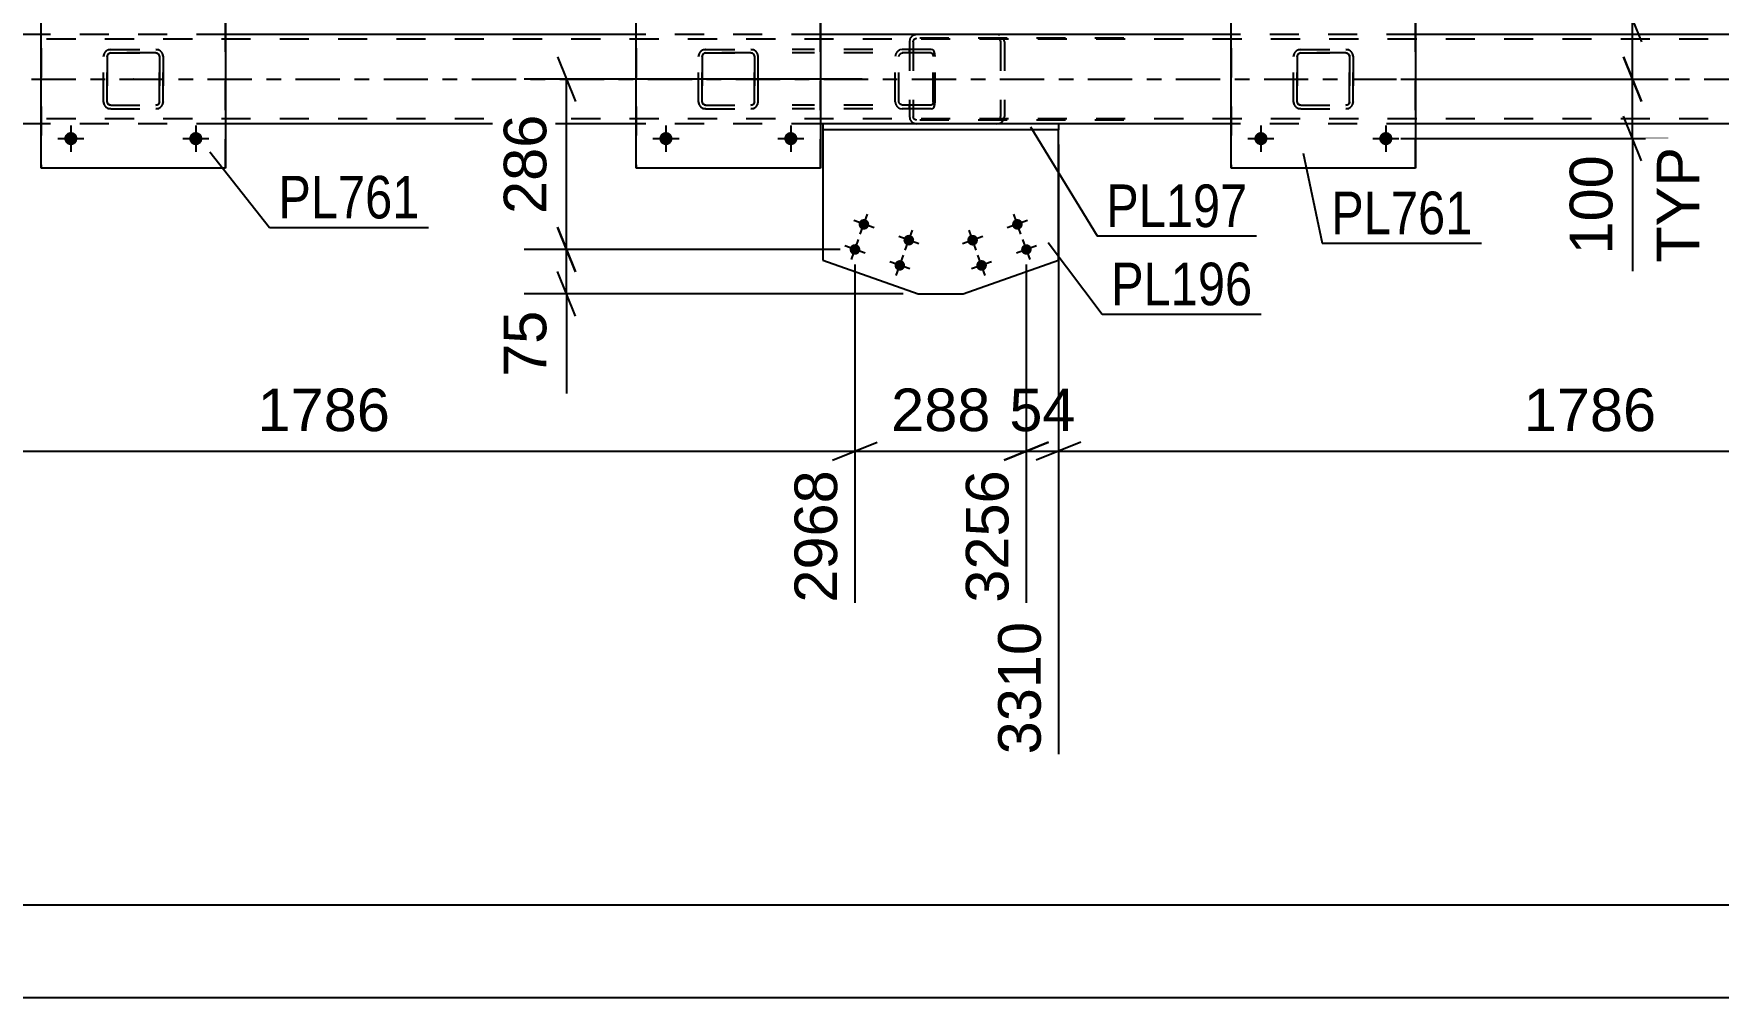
# Model space of a CAD drawing. Header units: millimetres. Extents: x -73 to 768, y -405 to 189.
# Drawn here: x 59.8 to 173, y 69.8 to 134.6 of the extents above; entities that cross this region are included whole.
import ezdxf

# ---------------------------------------------------------------- set-up
doc = ezdxf.new("R2010")
doc.units = ezdxf.units.MM
doc.linetypes.add('DXK_LINE_DOT2', pattern=[3.9198, 1.9599, -1.9599])
doc.linetypes.add('DXK_LINE_DOT3', pattern=[5.9187, 2.979, -0.9799, 0.9799, -0.9799])
doc.styles.add('Arial', font='ARIAL.TTF', dxfattribs={"height": 0.2})
doc.styles.add('Arial Narrow', font='ARIALN.TTF', dxfattribs={"height": 0.2})

# ---------------------------------------------------------------- blocks, each defined once
blk = doc.blocks.new('Part-122572935-2339 - 2108')
at = {"color": 7, "linetype": 'DXK_LINE_DOT2'}
for p, q in [((144.46, 133.09), (144.5, 133.27)), ((144.5, 133.27), (144.46, 133.09)), ((144.46, 130.05), (144.46, 133.09)), ((144.46, 133.09), (144.46, 133.09)), ((144.46, 130.05), (144.46, 133.09)), ((144.7, 133.09), (144.72, 133.18)), ((144.72, 133.18), (144.7, 133.09)), ((144.7, 130.05), (144.7, 133.09)), ((144.7, 133.09), (144.7, 133.09)), ((144.7, 133.09), (144.7, 130.05)), ((144.72, 133.18), (144.77, 133.26)), ((144.77, 133.26), (144.72, 133.18)), ((144.76, 133.53), (144.94, 133.57)), ((144.94, 133.57), (144.76, 133.53)), ((144.77, 133.26), (144.85, 133.31)), ((144.85, 133.31), (144.77, 133.26)), ((144.85, 133.31), (144.94, 133.33)), ((144.94, 133.33), (144.85, 133.31)), ((144.94, 133.57), (147.98, 133.57)), ((144.94, 133.57), (144.94, 133.57)), ((144.94, 133.57), (147.98, 133.57)), ((144.94, 133.33), (147.98, 133.33)), ((144.94, 133.33), (144.94, 133.33)), ((147.98, 133.33), (144.94, 133.33)), ((147.98, 133.57), (147.98, 133.57)), ((147.98, 133.57), (148.16, 133.53)), ((148.17, 133.53), (147.98, 133.57)), ((147.98, 133.33), (147.98, 133.33)), ((147.98, 133.33), (148.08, 133.31)), ((148.07, 133.31), (147.98, 133.33)), ((148.07, 133.31), (148.08, 133.31)), ((148.15, 133.26), (148.07, 133.31)), ((148.08, 133.31), (148.15, 133.26)), ((148.15, 133.26), (148.21, 133.18)), ((148.2, 133.18), (148.15, 133.26)), ((148.22, 133.09), (148.2, 133.18)), ((148.21, 133.18), (148.22, 133.09)), ((148.22, 130.05), (148.22, 133.09)), ((148.22, 133.09), (148.22, 133.09)), ((148.22, 133.09), (148.22, 130.05)), ((148.42, 133.27), (148.46, 133.09)), ((148.46, 133.09), (148.43, 133.27)), ((148.46, 130.05), (148.46, 133.09)), ((148.46, 133.09), (148.46, 133.09)), ((148.46, 133.09), (148.46, 130.05)), ((144.46, 130.05), (144.46, 130.05)), ((144.5, 129.86), (144.46, 130.05)), ((144.46, 130.05), (144.5, 129.86)), ((144.7, 130.05), (144.7, 130.05)), ((144.72, 129.96), (144.7, 130.05)), ((144.7, 130.05), (144.72, 129.96)), ((144.77, 129.88), (144.72, 129.96)), ((144.72, 129.96), (144.77, 129.88)), ((144.76, 129.6), (144.76, 129.6)), ((144.94, 129.57), (144.76, 129.6)), ((144.76, 129.6), (144.94, 129.57)), ((144.85, 129.83), (144.77, 129.88)), ((144.77, 129.88), (144.85, 129.83)), ((144.94, 129.81), (144.85, 129.83)), ((144.85, 129.83), (144.94, 129.81)), ((144.94, 129.81), (147.98, 129.81)), ((144.94, 129.81), (144.94, 129.81)), ((144.94, 129.81), (147.98, 129.81)), ((144.94, 129.57), (147.98, 129.57)), ((144.94, 129.57), (144.94, 129.57)), ((144.94, 129.57), (147.98, 129.57)), ((148.08, 129.83), (147.98, 129.81)), ((147.98, 129.81), (148.07, 129.83)), ((147.98, 129.81), (147.98, 129.81)), ((148.16, 129.6), (147.98, 129.57)), ((147.98, 129.57), (148.17, 129.6)), ((147.98, 129.57), (147.98, 129.57)), ((148.07, 129.83), (148.15, 129.88)), ((148.15, 129.88), (148.08, 129.83)), ((148.21, 129.96), (148.15, 129.88)), ((148.15, 129.88), (148.2, 129.96)), ((148.2, 129.96), (148.22, 130.05)), ((148.22, 130.05), (148.21, 129.96)), ((148.22, 130.05), (148.22, 130.05)), ((148.46, 130.05), (148.42, 129.86)), ((148.43, 129.86), (148.46, 130.05)), ((148.46, 130.05), (148.46, 130.05))]:
    blk.add_line(p, q, dxfattribs=at)
at = {"color": 7, "linetype": 'DXK_LINE_DOT3'}
blk.add_line((146.47, 131.57), (146.46, 131.57), dxfattribs=at)
at = {"color": 7, "linetype": 'DXK_LINE_DOT2'}
for centre, start, end in [((144.94, 133.09), 112.5, 157.5), ((144.94, 133.09), 112.5, 157.5), ((147.98, 133.09), 22.5, 67.5), ((147.98, 133.09), 22.5, 67.5), ((144.94, 130.05), 202.5, 247.5), ((144.94, 130.05), 202.5, 247.5), ((147.98, 130.05), 292.5, 337.5), ((147.98, 130.05), 292.5, 337.5)]:
    blk.add_arc(centre, 0.48, start, end, dxfattribs=at)
blk = doc.blocks.new('Part-122572935-2338 - 2108')
at = {"color": 2, "linetype": 'Continuous'}
for p, q in [((140.26, 125.57), (140.26, 137.57)), ((140.26, 137.57), (140.26, 137.57)), ((140.26, 137.57), (152.66, 137.57)), ((152.66, 137.57), (152.66, 125.57)), ((140.26, 125.57), (140.26, 125.57)), ((152.66, 125.57), (140.26, 125.57))]:
    blk.add_line(p, q, dxfattribs=at)
at = {"color": 7, "linetype": 'DXK_LINE_DOT2'}
for p, q in [((140.26, 137.57), (140.26, 125.57)), ((140.26, 137.57), (140.26, 137.57)), ((152.66, 125.57), (152.66, 137.57)), ((140.26, 125.57), (140.26, 125.57))]:
    blk.add_line(p, q, dxfattribs=at)
blk = doc.blocks.new('Part-122572935-2333 - 2108')
at = {"color": 7, "linetype": 'DXK_LINE_DOT2'}
for p, q in [((104.45, 133.09), (104.49, 133.27)), ((104.45, 133.09), (104.46, 133.09)), ((104.45, 130.05), (104.45, 133.09)), ((104.5, 133.27), (104.46, 133.09)), ((104.46, 130.05), (104.46, 133.09)), ((104.71, 133.18), (104.69, 133.09)), ((104.7, 133.09), (104.69, 133.09)), ((104.69, 133.09), (104.69, 130.05)), ((104.7, 133.09), (104.72, 133.18)), ((104.7, 130.05), (104.7, 133.09)), ((104.76, 133.26), (104.71, 133.18)), ((104.72, 133.18), (104.77, 133.26)), ((104.75, 133.53), (104.93, 133.57)), ((104.94, 133.57), (104.76, 133.53)), ((104.84, 133.31), (104.76, 133.26)), ((104.77, 133.26), (104.85, 133.31)), ((104.93, 133.33), (104.84, 133.31)), ((104.85, 133.31), (104.94, 133.33)), ((104.94, 133.57), (104.93, 133.57)), ((104.93, 133.57), (107.97, 133.57)), ((104.93, 133.33), (104.94, 133.33)), ((107.97, 133.33), (104.93, 133.33)), ((104.94, 133.57), (107.98, 133.57)), ((104.94, 133.33), (107.98, 133.33)), ((107.97, 133.57), (107.98, 133.57)), ((107.97, 133.57), (108.16, 133.53)), ((107.98, 133.33), (107.97, 133.33)), ((108.07, 133.31), (107.97, 133.33)), ((108.16, 133.53), (107.98, 133.57)), ((107.98, 133.33), (108.07, 133.31)), ((108.07, 133.31), (108.07, 133.31)), ((108.07, 133.31), (108.15, 133.26)), ((108.14, 133.26), (108.07, 133.31)), ((108.2, 133.18), (108.14, 133.26)), ((108.15, 133.26), (108.2, 133.18)), ((108.2, 133.18), (108.22, 133.09)), ((108.21, 133.09), (108.2, 133.18)), ((108.22, 133.09), (108.21, 133.09)), ((108.21, 133.09), (108.21, 130.05)), ((108.22, 130.05), (108.22, 133.09)), ((108.42, 133.27), (108.45, 133.09)), ((108.46, 133.09), (108.42, 133.27)), ((108.46, 133.09), (108.45, 133.09)), ((108.45, 133.09), (108.45, 130.05)), ((108.46, 130.05), (108.46, 133.09)), ((104.46, 130.05), (104.45, 130.05)), ((104.49, 129.86), (104.45, 130.05)), ((104.46, 130.05), (104.5, 129.86)), ((104.69, 130.05), (104.7, 130.05)), ((104.69, 130.05), (104.71, 129.96)), ((104.72, 129.96), (104.7, 130.05)), ((104.71, 129.96), (104.76, 129.88)), ((104.77, 129.88), (104.72, 129.96)), ((104.75, 129.6), (104.76, 129.6)), ((104.93, 129.57), (104.75, 129.6)), ((104.76, 129.88), (104.84, 129.83)), ((104.76, 129.6), (104.94, 129.57)), ((104.85, 129.83), (104.77, 129.88)), ((104.84, 129.83), (104.93, 129.81)), ((104.94, 129.81), (104.85, 129.83)), ((104.94, 129.81), (104.93, 129.81)), ((104.93, 129.81), (107.97, 129.81)), ((104.94, 129.57), (104.93, 129.57)), ((104.93, 129.57), (107.97, 129.57)), ((104.94, 129.81), (107.98, 129.81)), ((104.94, 129.57), (107.98, 129.57)), ((107.97, 129.81), (108.07, 129.83)), ((107.97, 129.81), (107.98, 129.81)), ((108.16, 129.6), (107.97, 129.57)), ((107.97, 129.57), (107.98, 129.57)), ((108.07, 129.83), (107.98, 129.81)), ((107.98, 129.57), (108.16, 129.6)), ((108.15, 129.88), (108.07, 129.83)), ((108.07, 129.83), (108.14, 129.88)), ((108.14, 129.88), (108.2, 129.96)), ((108.2, 129.96), (108.15, 129.88)), ((108.22, 130.05), (108.2, 129.96)), ((108.2, 129.96), (108.21, 130.05)), ((108.21, 130.05), (108.22, 130.05)), ((108.45, 130.05), (108.42, 129.86)), ((108.42, 129.86), (108.46, 130.05)), ((108.45, 130.05), (108.46, 130.05))]:
    blk.add_line(p, q, dxfattribs=at)
at = {"color": 7, "linetype": 'DXK_LINE_DOT3'}
blk.add_line((106.46, 131.57), (106.45, 131.57), dxfattribs=at)
at = {"color": 7, "linetype": 'DXK_LINE_DOT2'}
for centre, start, end in [((104.93, 133.09), 112.5, 157.5), ((104.94, 133.09), 112.5, 157.5), ((107.97, 133.09), 22.5, 67.5), ((107.98, 133.09), 22.5, 67.5), ((104.93, 130.05), 202.5, 247.5), ((104.94, 130.05), 202.5, 247.5), ((107.97, 130.05), 292.5, 337.5), ((107.98, 130.05), 292.5, 337.5)]:
    blk.add_arc(centre, 0.48, start, end, dxfattribs=at)
blk = doc.blocks.new('Part-122572935-2332 - 2108')
at = {"color": 2, "linetype": 'Continuous'}
for p, q in [((100.26, 125.57), (100.26, 137.57)), ((100.26, 137.57), (100.26, 137.57)), ((100.26, 137.57), (112.66, 137.57)), ((112.66, 137.57), (112.66, 125.57)), ((100.26, 125.57), (100.26, 125.57)), ((112.66, 125.57), (100.26, 125.57))]:
    blk.add_line(p, q, dxfattribs=at)
at = {"color": 7, "linetype": 'DXK_LINE_DOT2'}
for p, q in [((100.26, 137.57), (100.26, 125.57)), ((100.26, 137.57), (100.26, 137.57)), ((112.66, 125.57), (112.66, 137.57)), ((100.26, 125.57), (100.26, 125.57))]:
    blk.add_line(p, q, dxfattribs=at)
blk = doc.blocks.new('Bolt-122572935-2311 - 2108')
at = {"linetype": 'Continuous'}
for points in [[(125.55, 121.68, -1), (126.23, 121.92, -1)], [(122.54, 120.61, -1), (123.22, 120.86, -1)], [(126.16, 119.99, -1), (126.83, 120.23, -1)], [(123.14, 118.92, -1), (123.82, 119.16, -1)]]:
    blk.add_hatch(color=1, dxfattribs=at).paths.add_polyline_path(points)
at = {"color": 1, "linetype": 'Continuous'}
for p, q in [((126.13, 121.13), (125.65, 122.48)), ((123.12, 120.06), (122.64, 121.41)), ((126.57, 122.05), (125.21, 121.56)), ((123.56, 120.98), (122.2, 120.49)), ((127.17, 120.35), (125.82, 119.87)), ((126.74, 119.43), (126.25, 120.79)), ((124.16, 119.28), (122.8, 118.8)), ((123.72, 118.36), (123.24, 119.72))]:
    blk.add_line(p, q, dxfattribs=at)
blk = doc.blocks.new('Part-122572935-2351 - 2108')
at = {"color": 7, "linetype": 'DXK_LINE_DOT2'}
for p, q in [((650.55, 134.25), (12.26, 134.25)), ((72.65, 134.57), (60.25, 134.57)), ((112.66, 134.57), (100.26, 134.57)), ((152.66, 134.57), (140.26, 134.57)), ((650.55, 128.89), (12.26, 128.89)), ((72.65, 128.57), (60.25, 128.57)), ((112.66, 128.57), (100.26, 128.57)), ((128.66, 128.57), (112.8, 128.57)), ((152.66, 128.57), (140.26, 128.57))]:
    blk.add_line(p, q, dxfattribs=at)
at = {"color": 2, "linetype": 'Continuous'}
for p, q in [((60.25, 134.57), (32.66, 134.57)), ((100.26, 134.57), (72.65, 134.57)), ((140.26, 134.57), (112.66, 134.57)), ((180.25, 134.57), (152.66, 134.57)), ((60.25, 128.57), (43.52, 128.57)), ((100.26, 128.57), (72.65, 128.57)), ((112.8, 128.57), (112.66, 128.57)), ((140.26, 128.57), (128.66, 128.57)), ((180.25, 128.57), (152.66, 128.57))]:
    blk.add_line(p, q, dxfattribs=at)
at = {"color": 7, "linetype": 'DXK_LINE_DOT3'}
blk.add_line((12.26, 131.57), (650.55, 131.57), dxfattribs=at)
blk = doc.blocks.new('Part-122572935-2362 - 2108')
at = {"color": 2, "linetype": 'Continuous'}
for p, q in [((60.25, 125.57), (60.25, 137.57)), ((60.25, 137.57), (60.25, 137.57)), ((60.25, 137.57), (72.65, 137.57)), ((72.65, 137.57), (72.65, 125.57)), ((60.25, 125.57), (60.25, 125.57)), ((72.65, 125.57), (60.25, 125.57))]:
    blk.add_line(p, q, dxfattribs=at)
at = {"color": 7, "linetype": 'DXK_LINE_DOT2'}
for p, q in [((60.25, 137.57), (60.25, 125.57)), ((60.25, 137.57), (60.25, 137.57)), ((72.65, 125.57), (72.65, 137.57)), ((60.25, 125.57), (60.25, 125.57))]:
    blk.add_line(p, q, dxfattribs=at)
blk = doc.blocks.new('Part-122572935-2363 - 2108')
at = {"color": 7, "linetype": 'DXK_LINE_DOT2'}
for p, q in [((64.45, 133.09), (64.49, 133.27)), ((64.49, 133.27), (64.45, 133.09)), ((64.45, 130.05), (64.45, 133.09)), ((64.45, 133.09), (64.45, 133.09)), ((64.45, 130.05), (64.45, 133.09)), ((64.69, 133.09), (64.71, 133.18)), ((64.71, 133.18), (64.69, 133.09)), ((64.69, 130.05), (64.69, 133.09)), ((64.69, 133.09), (64.69, 133.09)), ((64.69, 133.09), (64.69, 130.05)), ((64.71, 133.18), (64.76, 133.26)), ((64.76, 133.26), (64.71, 133.18)), ((64.75, 133.53), (64.93, 133.57)), ((64.93, 133.57), (64.75, 133.53)), ((64.76, 133.26), (64.84, 133.31)), ((64.84, 133.31), (64.76, 133.26)), ((64.84, 133.31), (64.93, 133.33)), ((64.93, 133.33), (64.84, 133.31)), ((64.93, 133.57), (67.97, 133.57)), ((64.93, 133.57), (64.93, 133.57)), ((64.93, 133.57), (67.97, 133.57)), ((64.93, 133.33), (67.97, 133.33)), ((64.93, 133.33), (64.93, 133.33)), ((67.97, 133.33), (64.93, 133.33)), ((67.97, 133.57), (67.97, 133.57)), ((67.97, 133.57), (68.15, 133.53)), ((68.16, 133.53), (67.97, 133.57)), ((67.97, 133.33), (67.97, 133.33)), ((67.97, 133.33), (68.07, 133.31)), ((68.06, 133.31), (67.97, 133.33)), ((68.06, 133.31), (68.07, 133.31)), ((68.14, 133.26), (68.06, 133.31)), ((68.07, 133.31), (68.14, 133.26)), ((68.14, 133.26), (68.2, 133.18)), ((68.19, 133.18), (68.14, 133.26)), ((68.21, 133.09), (68.19, 133.18)), ((68.2, 133.18), (68.21, 133.09)), ((68.21, 130.05), (68.21, 133.09)), ((68.21, 133.09), (68.21, 133.09)), ((68.21, 133.09), (68.21, 130.05)), ((68.41, 133.27), (68.45, 133.09)), ((68.45, 133.09), (68.42, 133.27)), ((68.45, 130.05), (68.45, 133.09)), ((68.45, 133.09), (68.45, 133.09)), ((68.45, 133.09), (68.45, 130.05)), ((64.45, 130.05), (64.45, 130.05)), ((64.49, 129.86), (64.45, 130.05)), ((64.45, 130.05), (64.49, 129.86)), ((64.69, 130.05), (64.69, 130.05)), ((64.71, 129.96), (64.69, 130.05)), ((64.69, 130.05), (64.71, 129.96)), ((64.76, 129.88), (64.71, 129.96)), ((64.71, 129.96), (64.76, 129.88)), ((64.75, 129.6), (64.75, 129.6)), ((64.93, 129.57), (64.75, 129.6)), ((64.75, 129.6), (64.93, 129.57)), ((64.84, 129.83), (64.76, 129.88)), ((64.76, 129.88), (64.84, 129.83)), ((64.93, 129.81), (64.84, 129.83)), ((64.84, 129.83), (64.93, 129.81)), ((64.93, 129.81), (67.97, 129.81)), ((64.93, 129.81), (64.93, 129.81)), ((64.93, 129.81), (67.97, 129.81)), ((64.93, 129.57), (67.97, 129.57)), ((64.93, 129.57), (64.93, 129.57)), ((64.93, 129.57), (67.97, 129.57)), ((68.07, 129.83), (67.97, 129.81)), ((67.97, 129.81), (68.06, 129.83)), ((67.97, 129.81), (67.97, 129.81)), ((68.15, 129.6), (67.97, 129.57)), ((67.97, 129.57), (68.16, 129.6)), ((67.97, 129.57), (67.97, 129.57)), ((68.06, 129.83), (68.14, 129.88)), ((68.14, 129.88), (68.07, 129.83)), ((68.2, 129.96), (68.14, 129.88)), ((68.14, 129.88), (68.19, 129.96)), ((68.19, 129.96), (68.21, 130.05)), ((68.21, 130.05), (68.2, 129.96)), ((68.21, 130.05), (68.21, 130.05)), ((68.45, 130.05), (68.41, 129.86)), ((68.42, 129.86), (68.45, 130.05)), ((68.45, 130.05), (68.45, 130.05))]:
    blk.add_line(p, q, dxfattribs=at)
at = {"color": 7, "linetype": 'DXK_LINE_DOT3'}
blk.add_line((66.46, 131.57), (66.45, 131.57), dxfattribs=at)
at = {"color": 7, "linetype": 'DXK_LINE_DOT2'}
for centre, start, end in [((64.93, 133.09), 112.5, 157.5), ((64.93, 133.09), 112.5, 157.5), ((67.97, 133.09), 22.5, 67.5), ((67.97, 133.09), 22.5, 67.5), ((64.93, 130.05), 202.5, 247.5), ((64.93, 130.05), 202.5, 247.5), ((67.97, 130.05), 292.5, 337.5), ((67.97, 130.05), 292.5, 337.5)]:
    blk.add_arc(centre, 0.48, start, end, dxfattribs=at)
blk = doc.blocks.new('Bolt-122572935-2393 - 2108')
at = {"linetype": 'Continuous'}
for points in [[(101.82, 127.57), (101.83, 127.66), (101.86, 127.75), (101.9, 127.83), (101.96, 127.89), (102.04, 127.95), (102.12, 127.99), (102.21, 128.01), (102.3, 128.01), (102.39, 127.99), (102.48, 127.95), (102.55, 127.89), (102.61, 127.83), (102.66, 127.75), (102.69, 127.66), (102.7, 127.57), (102.69, 127.48), (102.66, 127.39), (102.61, 127.31), (102.55, 127.24), (102.48, 127.19), (102.39, 127.15), (102.3, 127.13), (102.21, 127.13), (102.12, 127.15), (102.04, 127.19), (101.96, 127.24), (101.9, 127.31), (101.86, 127.39), (101.83, 127.48)], [(110.22, 127.57), (110.23, 127.66), (110.26, 127.75), (110.3, 127.83), (110.36, 127.89), (110.44, 127.95), (110.52, 127.99), (110.61, 128.01), (110.7, 128.01), (110.79, 127.99), (110.88, 127.95), (110.95, 127.89), (111.01, 127.83), (111.06, 127.75), (111.09, 127.66), (111.1, 127.57), (111.09, 127.48), (111.06, 127.39), (111.01, 127.31), (110.95, 127.24), (110.88, 127.19), (110.79, 127.15), (110.7, 127.13), (110.61, 127.13), (110.52, 127.15), (110.44, 127.19), (110.36, 127.24), (110.3, 127.31), (110.26, 127.39), (110.23, 127.48)]]:
    blk.add_hatch(color=1, dxfattribs=at).paths.add_polyline_path(points)
at = {"color": 1, "linetype": 'Continuous'}
for p, q in [((102.26, 128.45), (102.26, 126.69)), ((110.66, 128.45), (110.66, 126.69)), ((101.38, 127.57), (103.14, 127.57)), ((109.78, 127.57), (111.54, 127.57))]:
    blk.add_line(p, q, dxfattribs=at)
blk = doc.blocks.new('Bolt-122572935-2395 - 2108')
at = {"linetype": 'Continuous'}
for points in [[(141.82, 127.57), (141.83, 127.66), (141.86, 127.75), (141.91, 127.83), (141.97, 127.89), (142.04, 127.95), (142.13, 127.99), (142.22, 128.01), (142.31, 128.01), (142.4, 127.99), (142.48, 127.95), (142.56, 127.89), (142.62, 127.83), (142.67, 127.75), (142.69, 127.66), (142.7, 127.57), (142.69, 127.48), (142.67, 127.39), (142.62, 127.31), (142.56, 127.24), (142.48, 127.19), (142.4, 127.15), (142.31, 127.13), (142.22, 127.13), (142.13, 127.15), (142.04, 127.19), (141.97, 127.24), (141.91, 127.31), (141.86, 127.39), (141.83, 127.48)], [(150.22, 127.57), (150.23, 127.66), (150.26, 127.75), (150.31, 127.83), (150.37, 127.89), (150.44, 127.95), (150.53, 127.99), (150.62, 128.01), (150.71, 128.01), (150.8, 127.99), (150.88, 127.95), (150.96, 127.89), (151.02, 127.83), (151.07, 127.75), (151.09, 127.66), (151.1, 127.57), (151.09, 127.48), (151.07, 127.39), (151.02, 127.31), (150.96, 127.24), (150.88, 127.19), (150.8, 127.15), (150.71, 127.13), (150.62, 127.13), (150.53, 127.15), (150.44, 127.19), (150.37, 127.24), (150.31, 127.31), (150.26, 127.39), (150.23, 127.48)]]:
    blk.add_hatch(color=1, dxfattribs=at).paths.add_polyline_path(points)
at = {"color": 1, "linetype": 'Continuous'}
for p, q in [((142.26, 128.45), (142.26, 126.69)), ((150.66, 128.45), (150.66, 126.69)), ((141.38, 127.57), (143.14, 127.57)), ((149.78, 127.57), (151.54, 127.57))]:
    blk.add_line(p, q, dxfattribs=at)
blk = doc.blocks.new('Part-122572935-2402 - 2108')
at = {"color": 7, "linetype": 'DXK_LINE_DOT2'}
for p, q in [((118.67, 134.25), (118.63, 134.09)), ((118.63, 134.09), (118.63, 129.05)), ((118.67, 134.27), (118.67, 134.25)), ((118.89, 134.09), (118.91, 134.18)), ((118.89, 134.09), (118.89, 129.05)), ((118.91, 134.18), (118.96, 134.26)), ((119.14, 134.57), (118.95, 134.53)), ((118.96, 134.26), (119.04, 134.31)), ((119.04, 134.31), (119.14, 134.33)), ((133.05, 134.57), (119.14, 134.57)), ((133.05, 134.33), (119.14, 134.33)), ((124.7, 134.53), (124.51, 134.57)), ((124.51, 134.33), (124.6, 134.31)), ((124.6, 134.31), (124.69, 134.26)), ((124.69, 134.26), (124.74, 134.18)), ((124.74, 134.18), (124.76, 134.09)), ((124.76, 134.09), (124.76, 129.05)), ((124.98, 134.25), (124.98, 134.27)), ((125.02, 134.09), (124.98, 134.25)), ((125.02, 134.09), (125.02, 129.05)), ((118.63, 129.05), (118.65, 128.96)), ((118.65, 128.96), (118.67, 128.86)), ((118.9, 128.98), (118.89, 129.05)), ((118.91, 128.96), (118.9, 128.98)), ((118.96, 128.88), (118.91, 128.96)), ((118.95, 128.6), (119.14, 128.57)), ((119.04, 128.83), (118.96, 128.88)), ((119.14, 128.81), (119.04, 128.83)), ((133.05, 128.81), (119.14, 128.81)), ((133.05, 128.57), (119.14, 128.57)), ((124.6, 128.83), (124.51, 128.81)), ((124.51, 128.57), (124.7, 128.6)), ((124.69, 128.88), (124.6, 128.83)), ((124.74, 128.96), (124.69, 128.88)), ((124.74, 128.96), (124.75, 128.98)), ((124.75, 128.98), (124.76, 129.05)), ((124.98, 128.86), (125, 128.96)), ((125, 128.96), (125.02, 129.05))]:
    blk.add_line(p, q, dxfattribs=at)
for centre, start, end in [((119.12, 134.07), 110.7583, 155.6801), ((119.12, 129.07), 204.3199, 249.2417), ((124.53, 129.07), 290.7583, 335.6801)]:
    blk.add_arc(centre, 0.496, start, end, dxfattribs=at)
blk = doc.blocks.new('Part-122572935-2577 - 2108')
at = {"color": 2, "linetype": 'Continuous'}
for p, q in [((128.66, 128.57), (112.8, 128.57)), ((112.8, 128.57), (112.8, 128.17)), ((128.66, 128.17), (112.8, 128.17)), ((128.66, 128.57), (128.66, 128.17))]:
    blk.add_line(p, q, dxfattribs=at)
blk = doc.blocks.new('Bolt-122572935-2433 - 2108')
at = {"linetype": 'Continuous'}
for points in [[(61.81, 127.57), (61.82, 127.66), (61.85, 127.75), (61.9, 127.83), (61.96, 127.89), (62.03, 127.95), (62.12, 127.99), (62.21, 128.01), (62.3, 128.01), (62.39, 127.99), (62.47, 127.95), (62.55, 127.89), (62.61, 127.83), (62.66, 127.75), (62.68, 127.66), (62.69, 127.57), (62.68, 127.48), (62.66, 127.39), (62.61, 127.31), (62.55, 127.24), (62.47, 127.19), (62.39, 127.15), (62.3, 127.13), (62.21, 127.13), (62.12, 127.15), (62.03, 127.19), (61.96, 127.24), (61.9, 127.31), (61.85, 127.39), (61.82, 127.48)], [(70.21, 127.57), (70.22, 127.66), (70.25, 127.75), (70.3, 127.83), (70.36, 127.89), (70.43, 127.95), (70.52, 127.99), (70.61, 128.01), (70.7, 128.01), (70.79, 127.99), (70.87, 127.95), (70.95, 127.89), (71.01, 127.83), (71.06, 127.75), (71.08, 127.66), (71.09, 127.57), (71.08, 127.48), (71.06, 127.39), (71.01, 127.31), (70.95, 127.24), (70.87, 127.19), (70.79, 127.15), (70.7, 127.13), (70.61, 127.13), (70.52, 127.15), (70.43, 127.19), (70.36, 127.24), (70.3, 127.31), (70.25, 127.39), (70.22, 127.48)]]:
    blk.add_hatch(color=1, dxfattribs=at).paths.add_polyline_path(points)
at = {"color": 1, "linetype": 'Continuous'}
for p, q in [((62.25, 128.45), (62.25, 126.69)), ((70.65, 128.45), (70.65, 126.69)), ((61.37, 127.57), (63.13, 127.57)), ((69.77, 127.57), (71.53, 127.57))]:
    blk.add_line(p, q, dxfattribs=at)
blk = doc.blocks.new('Part-122572935-2571 - 2108')
at = {"color": 7, "linetype": 'DXK_LINE_DOT2'}
for p, q in [((120.1, 133.57), (110.74, 133.57)), ((120.1, 133.33), (110.74, 133.33)), ((117.72, 133.27), (117.68, 133.09)), ((117.68, 130.05), (117.68, 133.09)), ((117.93, 133.09), (117.95, 133.18)), ((117.93, 130.05), (117.93, 133.09)), ((117.95, 133.18), (118.01, 133.26)), ((118.19, 133.57), (117.99, 133.53)), ((118.01, 133.26), (118.09, 133.31)), ((118.09, 133.31), (118.19, 133.33)), ((118.63, 133.33), (118.63, 133.57)), ((120.2, 133.53), (120.1, 133.57)), ((120.1, 133.33), (120.15, 133.31)), ((120.15, 133.31), (120.19, 133.26)), ((120.19, 133.26), (120.22, 133.18)), ((120.29, 133.43), (120.2, 133.53)), ((120.22, 133.18), (120.23, 133.09)), ((120.23, 130.05), (120.23, 133.09)), ((120.35, 133.27), (120.29, 133.43)), ((120.37, 133.09), (120.35, 133.27)), ((120.37, 130.05), (120.37, 133.09)), ((120.1, 129.81), (110.74, 129.81)), ((120.1, 129.57), (110.74, 129.57)), ((117.68, 130.05), (117.72, 129.86)), ((117.95, 129.96), (117.93, 130.05)), ((118.01, 129.88), (117.95, 129.96)), ((117.99, 129.6), (118.19, 129.57)), ((118.09, 129.83), (118.01, 129.88)), ((118.19, 129.81), (118.09, 129.83)), ((118.63, 129.57), (118.63, 129.81)), ((120.15, 129.83), (120.1, 129.81)), ((120.1, 129.57), (120.2, 129.6)), ((120.19, 129.88), (120.15, 129.83)), ((120.22, 129.96), (120.19, 129.88)), ((120.2, 129.6), (120.29, 129.71)), ((120.23, 130.05), (120.22, 129.96)), ((120.29, 129.71), (120.35, 129.86)), ((120.35, 129.86), (120.37, 130.05))]:
    blk.add_line(p, q, dxfattribs=at)
for centre, start, end in [((118.17, 133.07), 111.1513, 156.1048), ((118.17, 130.06), 203.8952, 248.8487)]:
    blk.add_arc(centre, 0.492, start, end, dxfattribs=at)
blk = doc.blocks.new('Bolt-122572935-2572 - 2108')
at = {"linetype": 'Continuous'}
for points in [[(115.23, 121.92, -1), (115.91, 121.68, -1)], [(114.63, 120.23, -1), (115.31, 119.99, -1)], [(118.25, 120.86, -1), (118.93, 120.61, -1)], [(117.65, 119.16, -1), (118.32, 118.92, -1)]]:
    blk.add_hatch(color=1, dxfattribs=at).paths.add_polyline_path(points)
at = {"color": 1, "linetype": 'Continuous'}
for p, q in [((115.33, 121.13), (115.81, 122.48)), ((116.25, 121.56), (114.89, 122.05)), ((118.35, 120.06), (118.83, 121.41)), ((115.65, 119.87), (114.29, 120.35)), ((114.73, 119.43), (115.21, 120.79)), ((119.27, 120.49), (117.91, 120.98)), ((118.66, 118.8), (117.31, 119.28)), ((117.74, 118.36), (118.23, 119.72))]:
    blk.add_line(p, q, dxfattribs=at)
blk = doc.blocks.new('Part-122572935-2582 - 2108')
at = {"color": 2, "linetype": 'Continuous'}
for p, q in [((112.8, 128.17), (112.8, 119.39)), ((128.66, 119.39), (128.66, 128.17)), ((112.8, 119.39), (119.21, 117.12)), ((122.25, 117.12), (128.66, 119.39)), ((119.21, 117.12), (122.25, 117.12))]:
    blk.add_line(p, q, dxfattribs=at)
at = {"color": 7, "linetype": 'DXK_LINE_DOT2'}
blk.add_line((128.66, 128.17), (112.8, 128.17), dxfattribs=at)
blk = doc.blocks.new('StraightDimension-122572935-3434 - 2108')
at = {"color": 7, "linetype": 'Continuous'}
for p, q in [((43.52, 124.57), (43.52, 86.15)), ((114.97, 119.11), (114.97, 96.35)), ((45.02, 107.14), (42.02, 105.94)), ((43.52, 106.54), (114.97, 106.54)), ((113.47, 105.94), (116.47, 107.14))]:
    blk.add_line(p, q, dxfattribs=at)
at = {"color": 0}
blk.add_wipeout([(84.29, 107.29), (84.29, 111.49), (74.2, 111.49), (74.2, 107.29)], dxfattribs=at)
at = {"color": 3, "style": 'Arial'}
blk.add_text('1786', height=2.865, dxfattribs=at).set_placement((74.8, 107.89))
at = {"color": 0, "linetype": 'Continuous'}
blk.add_wipeout([(114.37, 105.84), (110.17, 105.84), (110.17, 95.75), (114.37, 95.75)], dxfattribs=at)
at = {"color": 3, "linetype": 'Continuous', "style": 'Arial'}
blk.add_text('2968', height=2.865, rotation=90.0002, dxfattribs=at).set_placement((113.77, 96.35))
blk = doc.blocks.new('StraightDimension-122572935-3238 - 2108')
at = {"color": 7, "linetype": 'Continuous'}
for p, q in [((94.97, 133.07), (96.17, 130.07)), ((115.45, 131.57), (92.72, 131.57)), ((95.57, 120.11), (95.57, 131.57)), ((96.17, 118.61), (94.97, 121.61)), ((113.97, 120.11), (92.72, 120.11))]:
    blk.add_line(p, q, dxfattribs=at)
at = {"color": 0}
blk.add_wipeout([(94.82, 129.77), (90.62, 129.77), (90.62, 121.9), (94.82, 121.9)], dxfattribs=at)
at = {"color": 3, "style": 'Arial'}
blk.add_text('286', height=2.865, rotation=90.0002, dxfattribs=at).set_placement((94.22, 122.5))
blk = doc.blocks.new('StraightDimension-122572935-3254 - 2108')
at = {"color": 7, "linetype": 'Continuous'}
for p, q in [((94.97, 121.61), (96.17, 118.61)), ((113.97, 120.11), (92.72, 120.11)), ((95.57, 117.12), (95.57, 120.11)), ((96.17, 115.62), (94.97, 118.62)), ((118.21, 117.12), (92.72, 117.12)), ((95.57, 117.12), (95.57, 110.42)), ((95.57, 117.12), (95.57, 110.42))]:
    blk.add_line(p, q, dxfattribs=at)
at = {"color": 0}
blk.add_wipeout([(94.82, 116.59), (90.62, 116.59), (90.62, 110.94), (94.82, 110.94)], dxfattribs=at)
at = {"color": 3, "style": 'Arial'}
blk.add_text('75', height=2.865, rotation=90.0002, dxfattribs=at).set_placement((94.22, 111.54))
blk = doc.blocks.new('StraightDimension-122572935-3298 - 2108')
at = {"color": 7, "linetype": 'Continuous'}
blk.add_line((0.16, 76.02), (650.55, 76.02), dxfattribs=at)
blk = doc.blocks.new('StraightDimension-122572935-3337 - 2108')
at = {"color": 7, "linetype": 'Continuous'}
blk.add_line((-0.64, 69.8), (651.35, 69.8), dxfattribs=at)
blk = doc.blocks.new('StraightDimension-122572935-3367 - 2108')
at = {"color": 7, "linetype": 'Continuous'}
for p, q in [((166.64, 133.07), (167.84, 130.07)), ((151.66, 131.57), (169.64, 131.57)), ((167.24, 127.57), (167.24, 131.57)), ((167.84, 126.07), (166.64, 129.07)), ((151.66, 127.57), (169.64, 127.57)), ((167.24, 127.57), (167.24, 118.65)), ((167.24, 127.57), (167.24, 118.65))]:
    blk.add_line(p, q, dxfattribs=at)
at = {"color": 0}
blk.add_wipeout([(166.49, 127.04), (162.29, 127.04), (162.29, 119.17), (166.49, 119.17)], dxfattribs=at)
at = {"color": 0, "linetype": 'Continuous'}
blk.add_wipeout([(172.34, 127.59), (168.14, 127.59), (168.14, 118.62), (172.34, 118.62)], dxfattribs=at)
at = {"color": 3, "style": 'Arial'}
blk.add_text('100', height=2.865, rotation=90.0002, dxfattribs=at).set_placement((165.89, 119.77))
at = {"color": 3, "linetype": 'Continuous', "style": 'Arial'}
blk.add_text('TYP', height=2.865, rotation=90.0002, dxfattribs=at).set_placement((171.74, 119.22))
blk = doc.blocks.new('StraightDimension-122572935-3386 - 2108')
at = {"color": 7, "linetype": 'Continuous'}
for p, q in [((167.24, 135.57), (167.24, 144.49)), ((167.24, 135.57), (167.24, 144.49)), ((166.64, 137.07), (167.84, 134.07)), ((151.66, 135.57), (169.64, 135.57)), ((167.24, 131.57), (167.24, 135.57)), ((167.84, 130.07), (166.64, 133.07)), ((151.66, 131.57), (169.64, 131.57))]:
    blk.add_line(p, q, dxfattribs=at)
at = {"color": 0}
blk.add_wipeout([(166.49, 143.96), (162.29, 143.96), (162.29, 136.09), (166.49, 136.09)], dxfattribs=at)
at = {"color": 0, "linetype": 'Continuous'}
blk.add_wipeout([(172.34, 144.52), (168.14, 144.52), (168.14, 135.54), (172.34, 135.54)], dxfattribs=at)
at = {"color": 3, "style": 'Arial'}
blk.add_text('100', height=2.865, rotation=90.0002, dxfattribs=at).set_placement((165.89, 136.69))
at = {"color": 3, "linetype": 'Continuous', "style": 'Arial'}
blk.add_text('TYP', height=2.865, rotation=90.0002, dxfattribs=at).set_placement((171.74, 136.14))
blk = doc.blocks.new('StraightDimension-122572935-3427 - 2108')
at = {"color": 7, "linetype": 'Continuous'}
for p, q in [((128.66, 127.17), (128.66, 86.15)), ((126.49, 119.11), (126.49, 96.35)), ((124.99, 105.94), (127.99, 107.14)), ((126.49, 106.54), (128.66, 106.54)), ((130.16, 107.14), (127.16, 105.94))]:
    blk.add_line(p, q, dxfattribs=at)
at = {"color": 0, "linetype": 'Continuous'}
blk.add_wipeout([(128.06, 95.64), (123.86, 95.64), (123.86, 85.55), (128.06, 85.55)], dxfattribs=at)
at = {"color": 3, "linetype": 'Continuous', "style": 'Arial'}
blk.add_text('3310', height=2.865, rotation=90.0002, dxfattribs=at).set_placement((127.46, 86.15))
at = {"color": 0}
blk.add_wipeout([(130.4, 107.29), (130.4, 111.49), (124.75, 111.49), (124.75, 107.29)], dxfattribs=at)
at = {"color": 3, "style": 'Arial'}
blk.add_text('54', height=2.865, dxfattribs=at).set_placement((125.35, 107.89))
blk = doc.blocks.new('StraightDimension-122572935-3515 - 2108')
at = {"color": 7, "linetype": 'Continuous'}
for p, q in [((128.66, 127.17), (128.66, 86.15)), ((200.1, 119.11), (200.1, 96.35)), ((130.16, 107.14), (127.16, 105.94)), ((128.66, 106.54), (200.1, 106.54)), ((198.6, 105.94), (201.6, 107.14))]:
    blk.add_line(p, q, dxfattribs=at)
at = {"color": 0}
blk.add_wipeout([(169.43, 107.29), (169.43, 111.49), (159.33, 111.49), (159.33, 107.29)], dxfattribs=at)
at = {"color": 3, "style": 'Arial'}
blk.add_text('1786', height=2.865, dxfattribs=at).set_placement((159.93, 107.89))
at = {"color": 0, "linetype": 'Continuous'}
blk.add_wipeout([(199.5, 105.84), (195.3, 105.84), (195.3, 95.75), (199.5, 95.75)], dxfattribs=at)
at = {"color": 3, "linetype": 'Continuous', "style": 'Arial'}
blk.add_text('5096', height=2.865, rotation=90.0002, dxfattribs=at).set_placement((198.9, 96.35))
blk = doc.blocks.new('StraightDimension-122572935-3522 - 2108')
at = {"color": 7, "linetype": 'Continuous'}
for p, q in [((114.97, 119.11), (114.97, 96.35)), ((126.49, 119.11), (126.49, 96.35)), ((113.47, 105.94), (116.47, 107.14)), ((114.97, 106.54), (126.49, 106.54)), ((127.99, 107.14), (124.99, 105.94))]:
    blk.add_line(p, q, dxfattribs=at)
at = {"color": 0}
blk.add_wipeout([(124.67, 107.29), (124.67, 111.49), (116.8, 111.49), (116.8, 107.29)], dxfattribs=at)
at = {"color": 0, "linetype": 'Continuous'}
blk.add_wipeout([(125.89, 105.84), (121.69, 105.84), (121.69, 95.75), (125.89, 95.75)], dxfattribs=at)
at = {"color": 3, "style": 'Arial'}
blk.add_text('288', height=2.865, dxfattribs=at).set_placement((117.4, 107.89))
at = {"color": 3, "linetype": 'Continuous', "style": 'Arial'}
blk.add_text('3256', height=2.865, rotation=90.0002, dxfattribs=at).set_placement((125.29, 96.35))
blk = doc.blocks.new('Mark-122572935-2334 - 2108')
at = {"color": 30, "linetype": 'Continuous'}
for p, q in [((145.11, 126.59), (146.39, 120.54)), ((146.39, 120.54), (157.1, 120.54))]:
    blk.add_line(p, q, dxfattribs=at)
at = {"color": 0}
blk.add_wipeout([(156.5, 121.14), (156.5, 124.14), (146.99, 124.14), (146.99, 121.14)], dxfattribs=at)
blk.add_wipeout([(156.5, 121.14), (156.5, 124.14), (146.99, 124.14), (146.99, 121.14)], dxfattribs=at)
at = {"color": 3, "style": 'Arial Narrow'}
blk.add_text('PL761', height=2.863, dxfattribs=at).set_placement((146.99, 121.14))
blk = doc.blocks.new('Mark-122572935-2358 - 2108')
at = {"color": 30, "linetype": 'Continuous'}
for p, q in [((71.6, 126.67), (75.6, 121.6)), ((75.6, 121.6), (86.3, 121.6))]:
    blk.add_line(p, q, dxfattribs=at)
at = {"color": 0}
blk.add_wipeout([(85.7, 122.2), (85.7, 125.2), (76.2, 125.2), (76.2, 122.2)], dxfattribs=at)
blk.add_wipeout([(85.7, 122.2), (85.7, 125.2), (76.2, 125.2), (76.2, 122.2)], dxfattribs=at)
at = {"color": 3, "style": 'Arial Narrow'}
blk.add_text('PL761', height=2.863, dxfattribs=at).set_placement((76.2, 122.2))
blk = doc.blocks.new('Mark-122572935-2573 - 2108')
at = {"color": 30, "linetype": 'Continuous'}
for p, q in [((126.78, 128.36), (131.26, 121.02)), ((131.26, 121.02), (141.96, 121.02))]:
    blk.add_line(p, q, dxfattribs=at)
at = {"color": 0}
blk.add_wipeout([(141.36, 121.62), (141.36, 124.62), (131.86, 124.62), (131.86, 121.62)], dxfattribs=at)
blk.add_wipeout([(141.36, 121.62), (141.36, 124.62), (131.86, 124.62), (131.86, 121.62)], dxfattribs=at)
at = {"color": 3, "style": 'Arial Narrow'}
blk.add_text('PL197', height=2.863, dxfattribs=at).set_placement((131.86, 121.62))
blk = doc.blocks.new('Mark-122572935-2578 - 2108')
at = {"color": 30, "linetype": 'Continuous'}
for p, q in [((127.97, 120.58), (131.59, 115.76)), ((131.59, 115.76), (142.29, 115.76))]:
    blk.add_line(p, q, dxfattribs=at)
at = {"color": 0}
blk.add_wipeout([(141.69, 116.36), (141.69, 119.36), (132.19, 119.36), (132.19, 116.36)], dxfattribs=at)
blk.add_wipeout([(141.69, 116.36), (141.69, 119.36), (132.19, 119.36), (132.19, 116.36)], dxfattribs=at)
at = {"color": 3, "style": 'Arial Narrow'}
blk.add_text('PL196', height=2.863, dxfattribs=at).set_placement((132.19, 116.36))

msp = doc.modelspace()

# ---------------------------------------------------------------- block references
for name in ['Part-122572935-2362 - 2108', 'Part-122572935-2332 - 2108', 'Part-122572935-2338 - 2108', 'Part-122572935-2351 - 2108', 'Part-122572935-2402 - 2108', 'Part-122572935-2363 - 2108', 'Part-122572935-2333 - 2108', 'Part-122572935-2571 - 2108', 'Part-122572935-2339 - 2108', 'Bolt-122572935-2433 - 2108', 'Bolt-122572935-2393 - 2108', 'Part-122572935-2577 - 2108', 'Part-122572935-2582 - 2108', 'Bolt-122572935-2395 - 2108', 'Bolt-122572935-2572 - 2108', 'Bolt-122572935-2311 - 2108']:
    msp.add_blockref(name, (0, 0))

# ---------------------------------------------------------------- next in the draw order: block references
msp.add_blockref('StraightDimension-122572935-3434 - 2108', (0, 0))

# ---------------------------------------------------------------- next in the draw order: block references
msp.add_blockref('StraightDimension-122572935-3238 - 2108', (0, 0))

# ---------------------------------------------------------------- next in the draw order: block references
msp.add_blockref('StraightDimension-122572935-3254 - 2108', (0, 0))

# ---------------------------------------------------------------- next in the draw order: block references
msp.add_blockref('StraightDimension-122572935-3298 - 2108', (0, 0))

# ---------------------------------------------------------------- next in the draw order: block references
msp.add_blockref('StraightDimension-122572935-3337 - 2108', (0, 0))

# ---------------------------------------------------------------- next in the draw order: block references
for name in ['StraightDimension-122572935-3367 - 2108', 'StraightDimension-122572935-3427 - 2108', 'Mark-122572935-2358 - 2108']:
    msp.add_blockref(name, (0, 0))

# ---------------------------------------------------------------- next in the draw order: block references
for name in ['StraightDimension-122572935-3386 - 2108', 'StraightDimension-122572935-3515 - 2108']:
    msp.add_blockref(name, (0, 0))

# ---------------------------------------------------------------- next in the draw order: block references
for name in ['Mark-122572935-2573 - 2108', 'Mark-122572935-2334 - 2108', 'StraightDimension-122572935-3522 - 2108']:
    msp.add_blockref(name, (0, 0))

# ---------------------------------------------------------------- next in the draw order: block references
msp.add_blockref('Mark-122572935-2578 - 2108', (0, 0))

doc.saveas('drawing.dxf')
